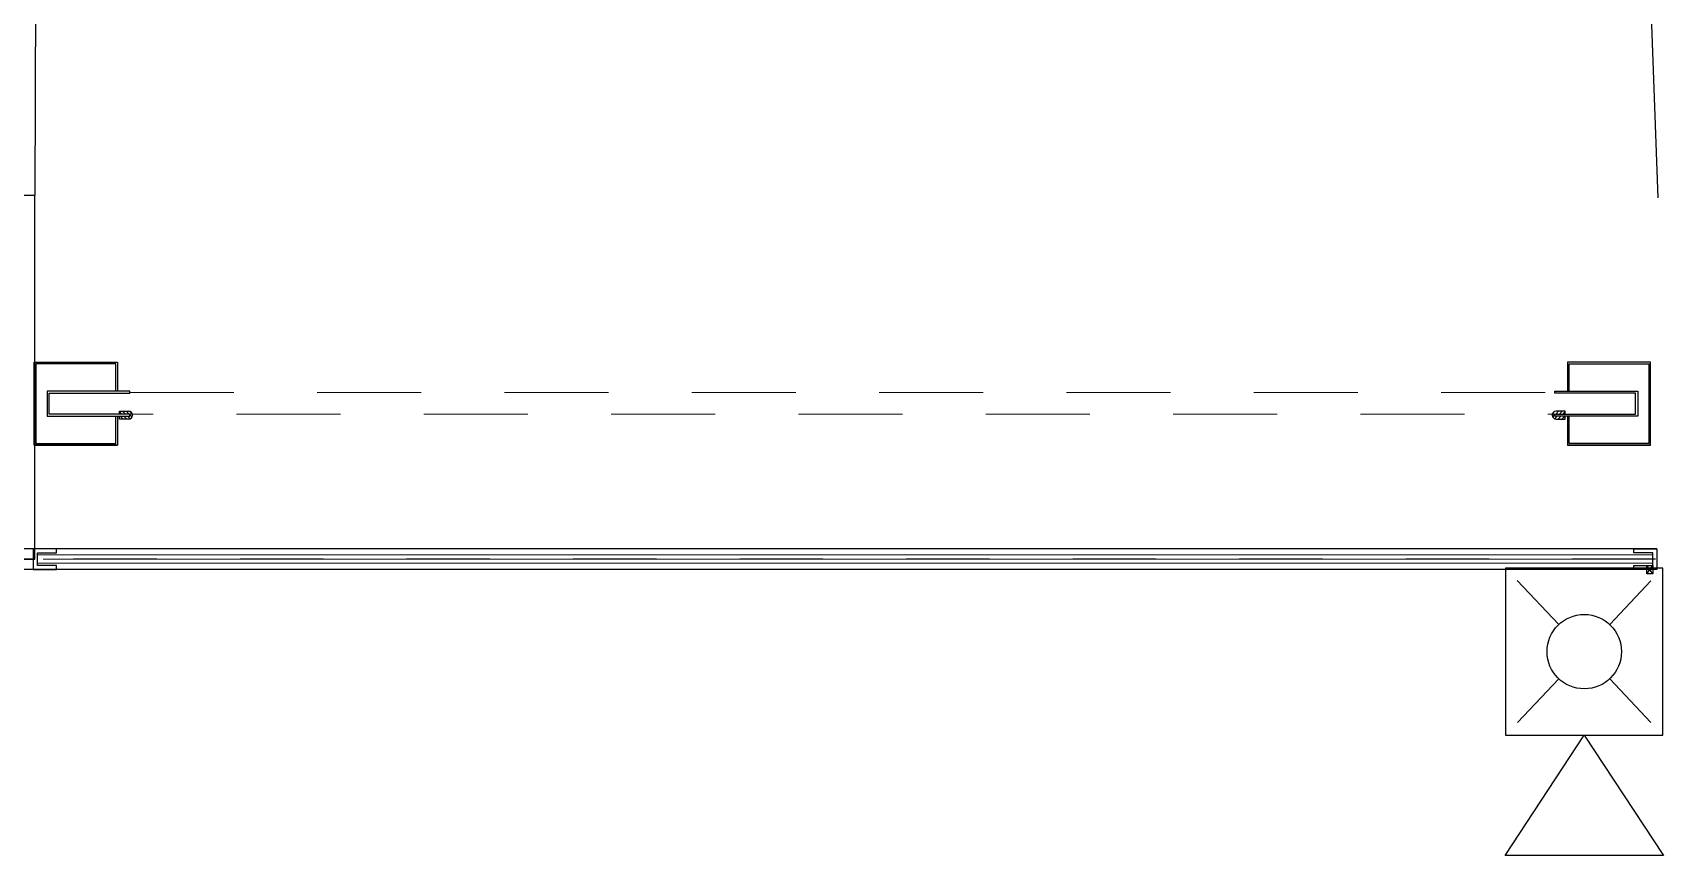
# Model space of a CAD drawing. Header units: inches. Extents: x 54 to 199, y 70 to 109.
# Drawn here: x 91.455 to 93.407, y 72.515 to 73.503 of the extents above; entities that cross this region are included whole.
import ezdxf
from ezdxf.enums import TextEntityAlignment as Align

# ---------------------------------------------------------------- set-up
doc = ezdxf.new("R2010")
doc.units = ezdxf.units.IN
doc.header["$MEASUREMENT"] = 0
for name, pattern in [('21212-FC-A-XREF-GROUND FLOOR PLAN-REV-31-10-12$0$HIDDEN', [0.375, 0.25, -0.125]), ('HIDDEN', [0.375, 0.25, -0.125]), ('HIDDEN2', [0.1875, 0.125, -0.0625])]:
    doc.linetypes.add(name, pattern=pattern)
doc.layers.add('21212-FC-A-XREF-GROUND FLOOR PLAN-REV-31-10-12$0$HIDDEN-EEE', color=6, linetype='21212-FC-A-XREF-GROUND FLOOR PLAN-REV-31-10-12$0$HIDDEN', lineweight=9)
doc.layers.add('GLASS-EEE', color=140, linetype='Continuous', lineweight=5)
for name, color, linetype in [('DETAIL', 2, 'Continuous'), ('FINISH-AR', 252, 'Continuous'), ('FIRE ALARM', 3, 'Continuous'), ('Fixation', 1, 'Continuous'), ('furniture', 5, 'Continuous'), ('hatch', 2, 'Continuous'), ('HATCH-AR', 251, 'Continuous')]:
    doc.layers.add(name, color=color, linetype=linetype)
doc.layers.add('GOLDCLADDING', color=7, linetype='Continuous', true_color=0xffc20a)
doc.styles.add('Arial', font='ARIALN.TTF')
doc.styles.add('ROMANS', font='romans.shx')

# ---------------------------------------------------------------- blocks, each defined once
blk = doc.blocks.new('YJYJJYJTYJTY')
at = {"color": 252, "linetype": 'Continuous'}
for p, q in [((-1.8304, 0, -0.0274), (-7.2971, 0, -0.1094)), ((-1.8304, -0.025, -0.0274), (-3.7806, -0.025, -0.0567)), ((-1.8424, -0.03, 0.0336), (-1.8424, -0.02, 0.0336)), ((-1.8424, -0.03, 0.0336), (-1.8424, -0.02, 0.0336)), ((-1.8354, -0.03, 0.0336), (-1.8424, -0.02, 0.0336)), ((-1.8424, -0.03, 0.0336), (-1.8354, -0.02, 0.0336)), ((-1.8424, -0.03, -0.0276), (-1.8424, -0.02, -0.0276)), ((-1.8424, -0.02, -0.0276), (-1.8354, -0.02, -0.0276)), ((-1.8354, -0.03, -0.0276), (-1.8424, -0.03, -0.0276)), ((-1.8354, -0.02, -0.0276), (-1.8354, -0.03, -0.0276))]:
    blk.add_line(p, q, dxfattribs=at)
at = {"layer": '21212-FC-A-XREF-GROUND FLOOR PLAN-REV-31-10-12$0$HIDDEN-EEE', "color": 252, "linetype": 'HIDDEN', "ltscale": 0.5}
for p, q in [((-3.6645, 0.1877, 0.001), (-1.953, 0.1877, 0.001)), ((-3.7615, 0.1617, 0.001), (-1.9405, 0.1617, 0.001))]:
    blk.add_line(p, q, dxfattribs=at)
at = {"layer": 'DETAIL', "color": 252, "linetype": 'Continuous'}
for p, q in [((-3.7792, 0.4091, -0.0791), (-3.7792, -0.0125, -0.0791)), ((-3.7527, 0, -0.0635), (-3.7806, 0, -0.0635)), ((-3.7806, 0, -0.0635), (-3.7806, -0.025, -0.0635)), ((-3.7527, -0.005, -0.0635), (-3.7527, 0, -0.0635)), ((-1.8582, -0.005, -0.0276), (-1.8582, 0, -0.0276)), ((-1.8582, 0, -0.0276), (-1.8304, 0, -0.0276)), ((-1.8304, 0, -0.0276), (-1.8304, -0.025, -0.0276)), ((-3.7792, -0.0125, -0.0791), (-4.2298, -0.0125, -0.0791)), ((-3.7756, -0.02, -0.0635), (-3.7756, -0.005, -0.0635)), ((-3.7756, -0.005, -0.0635), (-3.7527, -0.005, -0.0635)), ((-1.8354, -0.005, -0.0276), (-1.8582, -0.005, -0.0276)), ((-1.8354, -0.02, -0.0276), (-1.8354, -0.005, -0.0276)), ((-3.7792, -0.025, -0.0637), (-4.4275, -0.0247, -0.0637)), ((-1.8304, -0.025, -0.0274), (-3.7806, -0.025, -0.0567)), ((-3.7806, -0.025, -0.0635), (-3.7527, -0.025, -0.0635)), ((-3.7527, -0.02, -0.0635), (-3.7756, -0.02, -0.0635)), ((-3.7527, -0.025, -0.0635), (-3.7527, -0.02, -0.0635)), ((-1.8582, -0.025, -0.0276), (-1.8582, -0.02, -0.0276)), ((-1.8582, -0.02, -0.0276), (-1.8354, -0.02, -0.0276)), ((-1.8304, -0.025, -0.0276), (-1.8582, -0.025, -0.0276))]:
    blk.add_line(p, q, dxfattribs=at)
at = {"layer": 'FINISH-AR', "color": 252}
for p, q in [((-3.7753, 1.7124, -0.0791), (-3.7785, 0.4244, -0.0791)), ((-1.829, 0.4215, -0.0791), (-1.8602, 1.2629, -0.0791))]:
    blk.add_line(p, q, dxfattribs=at)
at = {"layer": 'FINISH-AR', "color": 252, "linetype": 'HIDDEN2', "ltscale": 0.5}
for p, q in [((-3.7795, 0.1242, 0.001), (-3.7795, 0.2242, 0.001)), ((-3.7795, 0.2242, 0.001), (-3.6795, 0.2242, 0.001)), ((-3.6815, 0.2222, 0.001), (-3.7775, 0.2222, 0.001)), ((-3.7775, 0.2222, 0.001), (-3.7775, 0.1262, 0.001)), ((-3.6815, 0.1892, 0.001), (-3.6815, 0.2222, 0.001)), ((-3.6795, 0.2242, 0.001), (-3.6795, 0.1892, 0.001)), ((-1.838, 0.2242, 0.001), (-1.938, 0.2242, 0.001)), ((-1.938, 0.2242, 0.001), (-1.938, 0.1892, 0.001)), ((-1.936, 0.1892, 0.001), (-1.936, 0.2222, 0.001)), ((-1.936, 0.2222, 0.001), (-1.84, 0.2222, 0.001)), ((-1.84, 0.2222, 0.001), (-1.84, 0.1262, 0.001)), ((-1.838, 0.1242, 0.001), (-1.838, 0.2242, 0.001)), ((-3.6645, 0.1892, 0.001), (-3.764, 0.1892, 0.001)), ((-3.764, 0.1892, 0.001), (-3.764, 0.1592, 0.001)), ((-3.7615, 0.1617, 0.001), (-3.7615, 0.1867, 0.001)), ((-3.7615, 0.1867, 0.001), (-3.6645, 0.1867, 0.001)), ((-3.6795, 0.1892, 0.001), (-3.6815, 0.1892, 0.001)), ((-3.6645, 0.1867, 0.001), (-3.6645, 0.1892, 0.001)), ((-1.953, 0.1892, 0.001), (-1.8535, 0.1892, 0.001)), ((-1.953, 0.1867, 0.001), (-1.953, 0.1892, 0.001)), ((-1.856, 0.1867, 0.001), (-1.953, 0.1867, 0.001)), ((-1.938, 0.1892, 0.001), (-1.936, 0.1892, 0.001)), ((-1.856, 0.1617, 0.001), (-1.856, 0.1867, 0.001)), ((-1.8535, 0.1892, 0.001), (-1.8535, 0.1592, 0.001)), ((-3.764, 0.1592, 0.001), (-3.6645, 0.1592, 0.001)), ((-3.6645, 0.1617, 0.001), (-3.7615, 0.1617, 0.001)), ((-3.6815, 0.1592, 0.001), (-3.6795, 0.1592, 0.001)), ((-3.6815, 0.1262, 0.001), (-3.6815, 0.1592, 0.001)), ((-3.6795, 0.1592, 0.001), (-3.6795, 0.1242, 0.001)), ((-3.6645, 0.1592, 0.001), (-3.6645, 0.1617, 0.001)), ((-1.953, 0.1592, 0.001), (-1.953, 0.1617, 0.001)), ((-1.953, 0.1617, 0.001), (-1.856, 0.1617, 0.001)), ((-1.8535, 0.1592, 0.001), (-1.953, 0.1592, 0.001)), ((-1.936, 0.1592, 0.001), (-1.938, 0.1592, 0.001)), ((-1.938, 0.1592, 0.001), (-1.938, 0.1242, 0.001)), ((-1.936, 0.1262, 0.001), (-1.936, 0.1592, 0.001)), ((-3.7795, 0.1242, 0.001), (-3.6795, 0.1242, 0.001)), ((-3.6795, 0.1242, 0.001), (-3.7795, 0.1242, 0.001)), ((-3.7775, 0.1262, 0.001), (-3.6815, 0.1262, 0.001)), ((-3.7775, 0.1262, 0.001), (-3.6815, 0.1262, 0.001)), ((-1.838, 0.1242, 0.001), (-1.938, 0.1242, 0.001)), ((-1.938, 0.1242, 0.001), (-1.838, 0.1242, 0.001)), ((-1.84, 0.1262, 0.001), (-1.936, 0.1262, 0.001)), ((-1.84, 0.1262, 0.001), (-1.936, 0.1262, 0.001)), ((7.7679, -0.0125, 0.067), (-7.2957, -0.0125, -0.1895))]:
    blk.add_line(p, q, dxfattribs=at)
at = {"layer": 'Fixation', "color": 252}
for p, q in [((-3.677, 0.1617, 0.001), (-3.677, 0.1652, 0.001)), ((-3.677, 0.1652, 0.001), (-3.666, 0.1652, 0.001)), ((-3.677, 0.1557, 0.001), (-3.677, 0.1592, 0.001)), ((-1.9405, 0.1652, 0.001), (-1.9515, 0.1652, 0.001)), ((-1.9405, 0.1617, 0.001), (-1.9405, 0.1652, 0.001)), ((-1.9405, 0.1557, 0.001), (-1.9405, 0.1592, 0.001)), ((-3.666, 0.1557, 0.001), (-3.677, 0.1557, 0.001)), ((-1.9515, 0.1557, 0.001), (-1.9405, 0.1557, 0.001))]:
    blk.add_line(p, q, dxfattribs=at)
for centre, start, end in [((-3.666, 0.1604, 0.001), 270, 90), ((-1.9515, 0.1604, 0.001), 90, 270)]:
    blk.add_arc(centre, 0.00475, start, end, dxfattribs=at)
at = {"layer": 'furniture', "color": 252}
for p, q in [((-3.7792, 0.4251, -0.0791), (-3.7792, -0.0125, -0.0791)), ((-4.2298, -0.0125, -0.0791), (-3.7785, -0.0125, -0.0791))]:
    blk.add_line(p, q, dxfattribs=at)
at = {"layer": 'GLASS-EEE', "color": 252}
for p, q in [((-1.8354, -0.0075, -0.0278), (-3.7756, -0.0075, -0.0568)), ((-1.8354, -0.0175, -0.0278), (-3.7756, -0.0175, -0.0568)), ((-1.8424, -0.0125, -0.0278), (-3.7686, -0.0125, -0.0566)), ((-1.8304, -0.02, 0.0335), (-1.8304, -0.02, 0.0335)), ((-1.8304, -0.025, 0.0336), (-1.8304, -0.025, 0.0336)), ((-1.8304, -0.03, 0.0335), (-1.8304, -0.03, 0.0335))]:
    blk.add_line(p, q, dxfattribs=at)
at = {"layer": 'hatch', "color": 252, "linetype": 'Continuous'}
for p, q in [((-3.6743, 0.1617, 0.001), (-3.677, 0.1643, 0.001)), ((-3.6727, 0.1557, 0.001), (-3.6762, 0.1592, 0.001)), ((-3.6698, 0.1617, 0.001), (-3.6733, 0.1652, 0.001)), ((-3.6683, 0.1557, 0.001), (-3.6718, 0.1592, 0.001)), ((-3.6654, 0.1617, 0.001), (-3.6689, 0.1652, 0.001)), ((-3.6642, 0.156, 0.001), (-3.6673, 0.1592, 0.001)), ((-3.6618, 0.1581, 0.001), (-3.6645, 0.1607, 0.001)), ((-3.6616, 0.1622, 0.001), (-3.6642, 0.1648, 0.001)), ((-1.9559, 0.1622, 0.001), (-1.9533, 0.1648, 0.001)), ((-1.9556, 0.1581, 0.001), (-1.953, 0.1607, 0.001)), ((-1.9532, 0.156, 0.001), (-1.9501, 0.1592, 0.001)), ((-1.952, 0.1617, 0.001), (-1.9485, 0.1652, 0.001)), ((-1.9492, 0.1557, 0.001), (-1.9457, 0.1592, 0.001)), ((-1.9476, 0.1617, 0.001), (-1.9441, 0.1652, 0.001)), ((-1.9447, 0.1557, 0.001), (-1.9412, 0.1592, 0.001)), ((-1.9432, 0.1617, 0.001), (-1.9405, 0.1643, 0.001))]:
    blk.add_line(p, q, dxfattribs=at)
at = {"layer": 'HATCH-AR', "color": 252}
blk.add_line((-4.2298, 0.4251, -0.0791), (-3.7785, 0.4244, -0.0791), dxfattribs=at)
at = {"color": 252, "style": 'ROMANS'}
for p in [(4.7732, 7.306, -0.0791), (-4.2306, 7.1738, -0.0791), (-4.3022, 3.7717, -0.0791), (1.3636, 2.2432, -0.0791)]:
    blk.add_attdef('ELEV', text='', height=0.1035, dxfattribs=at).set_placement(p, align=Align.BOTTOM_LEFT)
for p in [(4.7732, 7.2372, -0.0791), (-4.2306, 7.105, -0.0791), (-4.3022, 3.7029, -0.0791), (1.3636, 2.1743, -0.0791)]:
    blk.add_attdef('LEVEL', text='', height=0.1035, dxfattribs=at).set_placement(p, align=Align.TOP_LEFT)
blk = doc.blocks.new('STROBE HORN')
at = {"color": 3}
blk.add_lwpolyline([(-11.1, 780.7), (-556.7, 780.7), (-556.7, 267.2), (-11.1, 267.2)], close=True, dxfattribs=at)
for points in [[(-11.1, 523.9), (381.9, 782.3), (381.9, 265.6), (-11.1, 523.9)], [(-515.4, 741.8), (-372.4, 607.2)], [(-52.4, 741.8), (-195.4, 607.2)], [(-372.4, 440.6), (-516.4, 305.1)], [(-195.4, 440.6), (-52.4, 306)]]:
    blk.add_lwpolyline(points, dxfattribs=at)
blk.add_circle((-283.9, 523.9), 121.5, dxfattribs=at)
at = {"style": 'Arial', "flags": 4}
blk.add_attdef('TYPE', (-812.6, 114.7), '', height=200, dxfattribs=at)

msp = doc.modelspace()

# ---------------------------------------------------------------- block references
at = {"layer": 'FIRE ALARM', "xscale": 0.0003677649812330353, "yscale": 0.0003677649812330353, "zscale": 0.0003677649812330353, "rotation": 270}
msp.add_blockref('STROBE HORN', (93.1261, 72.6555), dxfattribs=at)
at = {"layer": 'GOLDCLADDING'}
msp.add_blockref('YJYJJYJTYJTY', (95.2365, 72.8835, 0.0791), dxfattribs=at)

doc.saveas('drawing.dxf')
